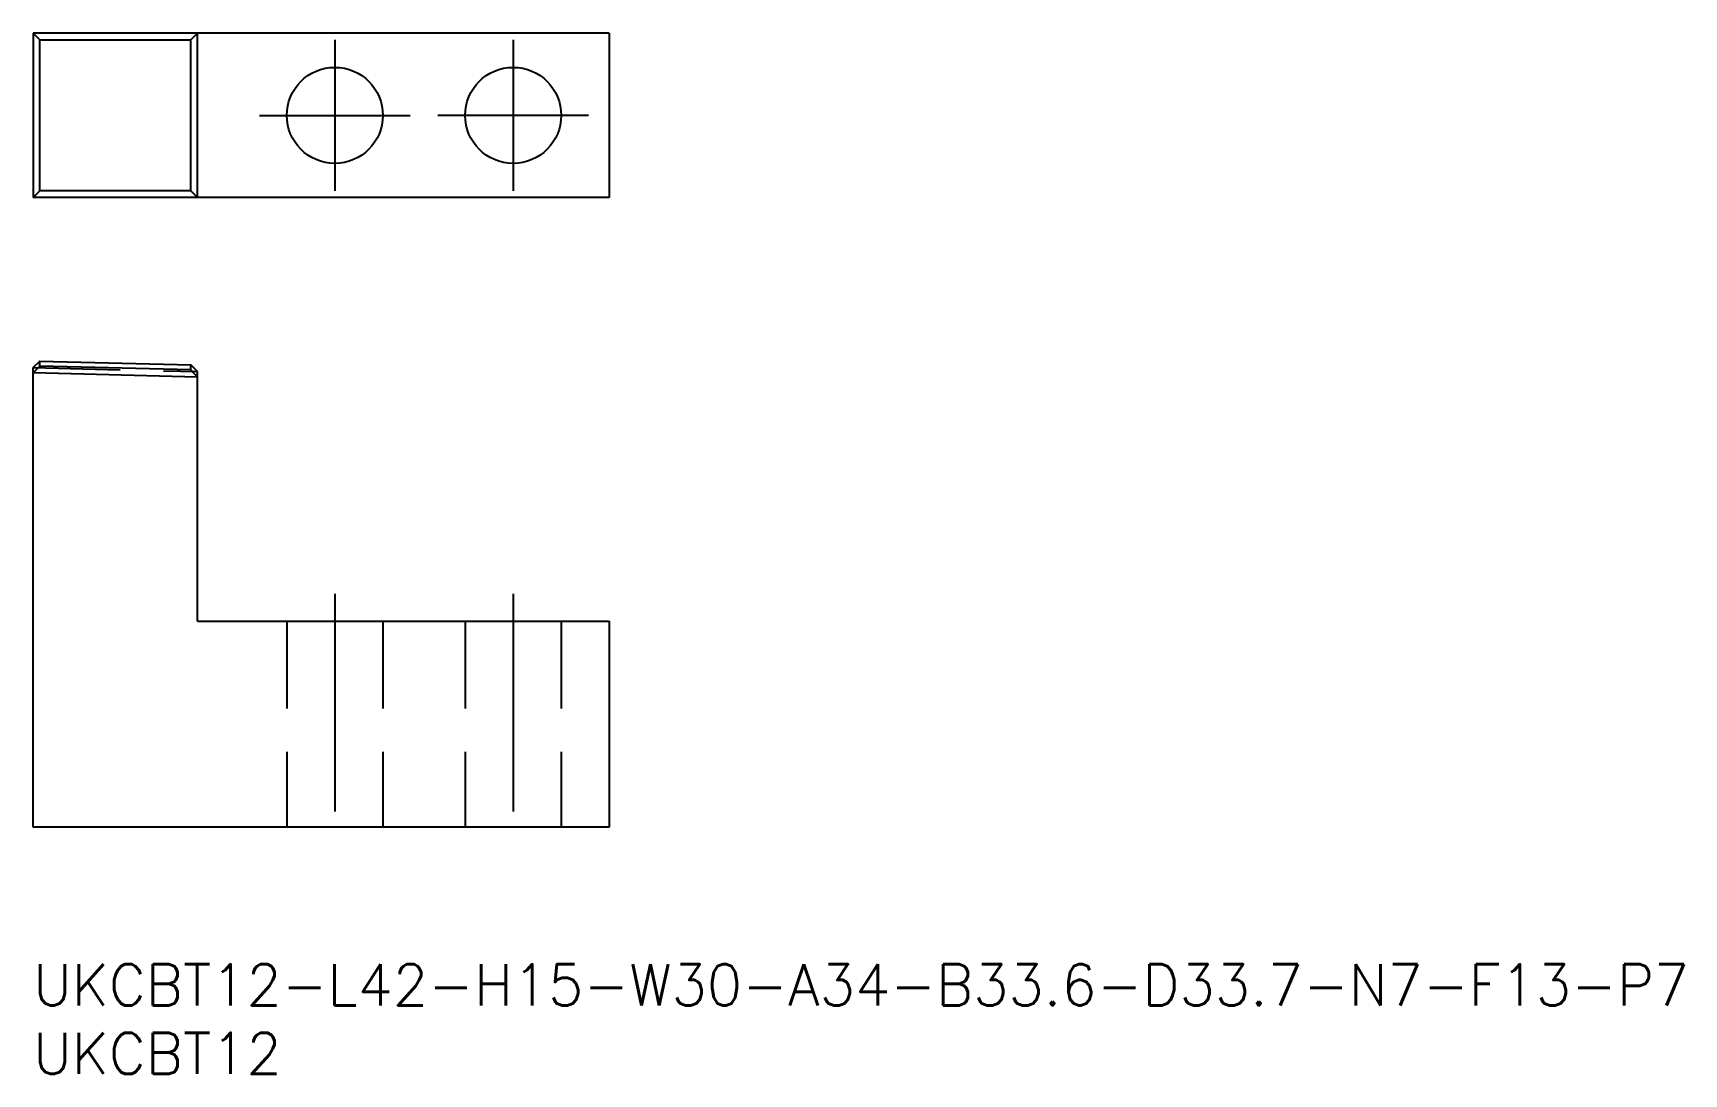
# Model space of a CAD drawing. Extents: x 0 to 120, y -8 to 68.
import ezdxf

# ---------------------------------------------------------------- set-up
doc = ezdxf.new("R2010")
doc.units = 0
doc.header["$LTSCALE"] = 0.5
doc.linetypes.add('CENTER', pattern=[50.8, 31.75, -6.35, 6.35, -6.35])
doc.linetypes.add('DASHED', pattern=[19.05, 12.7, -6.35])
for name, color, linetype in [('MSM_CENTER', 1, 'CENTER'), ('MSM_CONTINUOUS', 7, 'CONTINUOUS'), ('MSM_DASHED', 4, 'DASHED'), ('MSM_PART_NUMBER', 7, 'CONTINUOUS')]:
    doc.layers.add(name, color=color, linetype=linetype)
doc.styles.get("Standard").update_dxf_attribs({"font": 'txt.shx', "height": 3, "bigfont": 'bigfont.shx'})

msp = doc.modelspace()

# ---------------------------------------------------------------- linework, layer by layer
at = {"layer": 'MSM_CENTER'}
for p, q in [((22, 67.38), (22, 56.38)), ((35, 67.38), (35, 56.38)), ((16.5, 61.88), (27.5, 61.88)), ((40.5, 61.88), (29.5, 61.88)), ((22, 27), (22, 8)), ((35, 27), (35, 8))]:
    msp.add_line(p, q, dxfattribs=at)
at = {"layer": 'MSM_CONTINUOUS'}
for p, q in [((42, 67.88), (0, 67.88)), ((0, 67.88), (0, 55.88)), ((0.5, 67.38), (0, 67.88)), ((12, 67.88), (11.5, 67.38)), ((12, 55.88), (12, 67.88)), ((42, 67.88), (42, 55.88)), ((0.5, 67.38), (11.5, 67.38)), ((0.5, 56.38), (0.5, 67.38)), ((11.5, 56.38), (11.5, 67.38)), ((0.5, 56.38), (0, 55.88)), ((42, 55.88), (0, 55.88)), ((11.5, 56.38), (0.5, 56.38)), ((12, 55.88), (11.5, 56.38)), ((0.5, 43.97), (0, 43.5)), ((0, 43.1), (0.5, 43.6)), ((0, 10), (0, 43.5)), ((0.5, 43.97), (11.5, 43.7)), ((0.5, 43.6), (0.5, 43.97)), ((11.5, 43.33), (0.5, 43.6)), ((12, 43.2), (11.5, 43.7)), ((11.5, 43.33), (11.5, 43.7)), ((12, 42.8), (11.5, 43.33)), ((12, 42.8), (0, 43.1)), ((12, 25), (12, 43.2)), ((12, 25), (42, 25)), ((42, 25), (42, 10)), ((42, 10), (0, 10))]:
    msp.add_line(p, q, dxfattribs=at)
for centre in [(22, 61.88), (35, 61.88)]:
    msp.add_circle(centre, 3.5, dxfattribs=at)
at = {"layer": 'MSM_DASHED'}
for p, q in [((0, 43.5), (12, 43.2)), ((18.5, 25), (18.5, 10)), ((25.5, 25), (25.5, 10)), ((31.5, 25), (31.5, 10)), ((38.5, 25), (38.5, 10))]:
    msp.add_line(p, q, dxfattribs=at)

# ---------------------------------------------------------------- texts
at = {"layer": 'MSM_PART_NUMBER'}
for s, p in [('UKCBT12-L42-H15-W30-A34-B33.6-D33.7-N7-F13-P7', (0, -3)), ('UKCBT12', (0, -8))]:
    msp.add_text(s, height=3, dxfattribs=at).set_placement(p)

doc.saveas('drawing.dxf')
